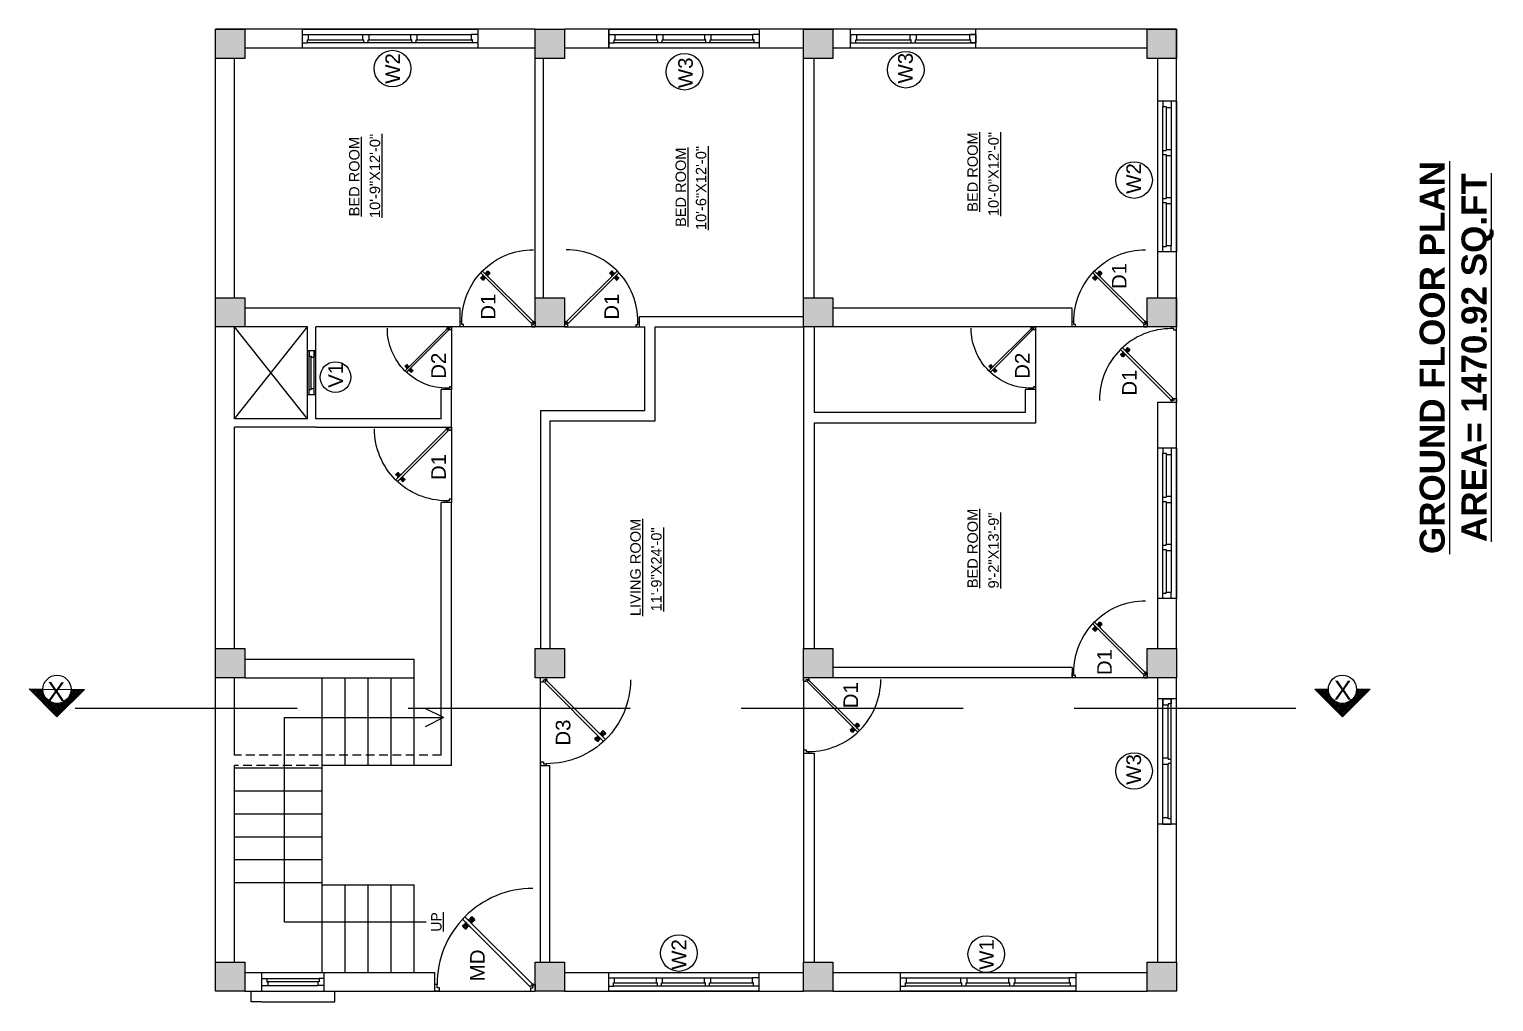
# Model space of a CAD drawing. Header units: inches. Extents: x 1397 to 20304, y -27267 to -746.
# Drawn here: x 13677 to 14378, y -19733 to -19268 of the extents above; entities that cross this region are included whole.
import ezdxf

# ---------------------------------------------------------------- set-up
doc = ezdxf.new("R2010")
doc.units = ezdxf.units.IN
doc.header["$LTSCALE"] = 17
doc.header["$MEASUREMENT"] = 0
doc.linetypes.add('21_FP_00$0$HIDDEN', pattern=[0.375, 0.25, -0.125])
doc.linetypes.add('PHANTOM2', pattern=[1.25, 0.625, -0.125, 0.125, -0.125, 0.125, -0.125])
for name, color, linetype, lineweight in [('25 BOT BAR', 12, 'Continuous', 25), ('aa_section_line', 2, 'PHANTOM2', 13), ('DOOR & WIN', 1, 'Continuous', 25), ('OUTLINE', 1, 'Continuous', 25), ('PUERTAS', 7, 'Continuous', 9), ('TEXT', 231, 'Continuous', 20), ('WINDOW FRAME PLAN', 162, 'Continuous', 18)]:
    doc.layers.add(name, color=color, linetype=linetype, lineweight=lineweight)
doc.layers.add('A-Sect-Iden', color=111, linetype='Continuous')
doc.styles.add('DIMTEXT', font='arial.ttf', dxfattribs={"height": 6})
doc.styles.add('HEADING', font='swissel.ttf')

# ---------------------------------------------------------------- blocks, each defined once
blk = doc.blocks.new('DFFDFD')
at = {"layer": 'DOOR & WIN'}
for p, q in [((-13646.78, -2252.33), (-13646.78, -2168.33)), ((-13637.78, -2168.33), (-13646.78, -2168.33)), ((-13637.78, -2168.33), (-13637.78, -2252.33)), ((-13637.78, -2252.33), (-13646.78, -2252.33)), ((-13637.78, -2252.33), (-13646.78, -2252.33))]:
    blk.add_line(p, q, dxfattribs=at)
at = {"layer": 'WINDOW FRAME PLAN'}
for p, q in [((-13644.28, -2168.33), (-13644.28, -2170.83)), ((-13644.28, -2249.83), (-13644.28, -2170.83)), ((-13644.28, -2170.83), (-13642.78, -2170.83)), ((-13642.78, -2170.83), (-13642.78, -2171.33)), ((-13642.78, -2171.33), (-13642.78, -2197.83)), ((-13642.78, -2171.33), (-13640.28, -2171.33)), ((-13640.28, -2168.33), (-13640.28, -2171.33)), ((-13640.28, -2171.33), (-13640.28, -2249.33)), ((-13644.28, -2197.83), (-13642.78, -2197.83)), ((-13644.28, -2199.83), (-13642.78, -2199.83)), ((-13642.78, -2197.33), (-13640.28, -2197.33)), ((-13642.78, -2199.83), (-13642.78, -2200.33)), ((-13642.78, -2199.83), (-13642.78, -2220.83)), ((-13642.78, -2200.33), (-13640.28, -2200.33)), ((-13644.28, -2220.83), (-13642.78, -2220.83)), ((-13642.78, -2220.33), (-13640.28, -2220.33)), ((-13642.78, -2220.83), (-13642.78, -2220.33)), ((-13644.28, -2222.83), (-13642.78, -2222.83)), ((-13642.78, -2222.83), (-13642.78, -2249.33)), ((-13642.78, -2223.33), (-13640.28, -2223.33)), ((-13644.28, -2252.33), (-13644.28, -2249.83)), ((-13644.28, -2249.83), (-13642.78, -2249.83)), ((-13642.78, -2249.33), (-13640.28, -2249.33)), ((-13642.78, -2249.83), (-13642.78, -2249.33)), ((-13640.28, -2252.33), (-13640.28, -2249.33))]:
    blk.add_line(p, q, dxfattribs=at)
blk = doc.blocks.new('3ft')
at = {"layer": 'PUERTAS', "color": 6}
for p, q in [((1.01, 2.52), (25.23, 26.74)), ((26.05, 25.92), (1.77, 1.64)), ((26.05, 25.92), (25.23, 26.74)), ((0, 2.4), (0, 0)), ((0.72, 2.4), (0, 2.4)), ((1.6, 0), (0, 0)), ((0.72, 1.52), (0.72, 2.44)), ((0.8, 1.52), (0.72, 1.52)), ((0.8, 1.52), (0.8, 2.41)), ((0.8, 1.2), (0.8, 1.52)), ((1.6, 1.2), (0.8, 1.2)), ((1.57, 1.84), (0.94, 2.47)), ((1.63, 1.89), (0.97, 2.55)), ((1.63, 1.89), (1.57, 1.84)), ((1.77, 1.64), (1.57, 1.84)), ((1.6, 0), (1.6, 1.2)), ((34.4, 0), (34.4, 1.2)), ((34.4, 1.2), (35.2, 1.2)), ((34.4, 0), (36, 0)), ((35.2, 1.2), (35.2, 2.4)), ((35.2, 2.4), (36, 2.4)), ((36, 0), (36, 2.4))]:
    blk.add_line(p, q, dxfattribs=at)
at = {"layer": 'PUERTAS', "color": 8}
for p, q in [((22.57, 24.94), (21.65, 25.68)), ((22.63, 24.99), (21.69, 25.75)), ((22.74, 25.1), (21.84, 25.9)), ((22.13, 26.28), (21.98, 26.13)), ((22.88, 25.24), (22.01, 26.06)), ((22.13, 26.28), (22.27, 26.42)), ((22.29, 26.41), (22.27, 26.42)), ((23.16, 25.52), (22.34, 26.39)), ((23.3, 25.66), (22.5, 26.56)), ((23.41, 25.77), (22.65, 26.71)), ((22.69, 24.32), (23.02, 24.83)), ((23.46, 25.83), (22.72, 26.75)), ((22.95, 24.96), (22.84, 25.07)), ((22.98, 24.99), (22.86, 25.1)), ((23.03, 25.04), (22.91, 25.15)), ((22.91, 24.53), (23.1, 24.91)), ((23.11, 25.12), (22.99, 25.23)), ((23.13, 24.76), (23.18, 24.99)), ((23.28, 25.3), (23.17, 25.41)), ((23.36, 25.37), (23.25, 25.49)), ((23.31, 24.94), (23.28, 25.08)), ((23.41, 25.43), (23.3, 25.54)), ((23.46, 25.09), (23.32, 25.13)), ((23.44, 25.45), (23.33, 25.56)), ((23.64, 25.27), (23.41, 25.22)), ((23.87, 25.49), (23.49, 25.3)), ((24.08, 25.71), (23.57, 25.38)), ((23.63, 23.38), (24.14, 23.72)), ((23.84, 23.6), (24.22, 23.79)), ((24.07, 23.82), (24.3, 23.88)), ((24.25, 24), (24.39, 23.97)), ((24.25, 23.26), (24.99, 22.34)), ((24.27, 23.64), (24.38, 23.53)), ((24.3, 23.67), (24.41, 23.56)), ((24.3, 23.32), (25.06, 22.38)), ((24.35, 23.72), (24.46, 23.61)), ((24.4, 24.15), (24.43, 24.01)), ((24.41, 23.43), (25.2, 22.53)), ((24.43, 23.8), (24.54, 23.69)), ((24.58, 24.33), (24.52, 24.1)), ((24.55, 23.57), (25.37, 22.7)), ((24.6, 23.97), (24.72, 23.86)), ((24.8, 24.56), (24.61, 24.18)), ((25.02, 24.77), (24.68, 24.26)), ((24.68, 24.05), (24.79, 23.94)), ((24.73, 24.1), (24.85, 23.99)), ((24.76, 24.13), (24.87, 24.02)), ((24.83, 23.85), (25.7, 23.03)), ((24.97, 23.99), (25.87, 23.2)), ((25.08, 24.1), (26.02, 23.34)), ((25.14, 24.15), (26.06, 23.41)), ((25.58, 22.82), (25.43, 22.67)), ((25.58, 22.82), (25.73, 22.97)), ((25.72, 22.98), (25.73, 22.97)), ((0, 0), (36, 0))]:
    blk.add_line(p, q, dxfattribs=at)
at = {"layer": 'PUERTAS', "color": 1}
for p, q in [((21.67, 25.73), (22.17, 26.23)), ((22.49, 24.95), (21.67, 25.61)), ((21.7, 25.82), (22.14, 26.26)), ((21.73, 25.79), (21.7, 25.82)), ((22.58, 26.7), (22.14, 26.26)), ((22.67, 26.73), (22.17, 26.23)), ((22.61, 26.67), (22.58, 26.7)), ((22.6, 24.96), (23.02, 25.38)), ((22.61, 24.25), (22.92, 24.72)), ((22.62, 24.13), (22.61, 24.14)), ((22.7, 25.07), (22.71, 25.06)), ((23.45, 25.91), (22.79, 26.73)), ((22.82, 25.06), (23.08, 25.32)), ((22.94, 24.95), (22.83, 25.07)), ((22.92, 24.72), (22.92, 24.72)), ((22.93, 24.94), (23.19, 25.21)), ((22.93, 24.84), (22.93, 24.83)), ((23.44, 25.81), (23.02, 25.38)), ((23.34, 25.58), (23.08, 25.32)), ((23.46, 25.47), (23.19, 25.21)), ((23.33, 25.7), (23.34, 25.69)), ((23.45, 25.46), (23.33, 25.57)), ((23.44, 23.31), (23.45, 23.3)), ((23.56, 23.3), (24.03, 23.61)), ((23.57, 25.47), (23.57, 25.47)), ((24.15, 25.79), (23.68, 25.48)), ((23.68, 25.48), (23.68, 25.48)), ((24.03, 23.61), (24.03, 23.62)), ((24.14, 23.62), (24.14, 23.62)), ((24.25, 23.62), (24.51, 23.89)), ((24.27, 25.78), (24.26, 25.79)), ((24.26, 23.29), (24.69, 23.71)), ((24.26, 23.63), (24.37, 23.52)), ((24.26, 23.18), (24.92, 22.37)), ((24.37, 23.52), (24.63, 23.77)), ((24.37, 23.4), (24.37, 23.4)), ((24.78, 24.15), (24.51, 23.89)), ((24.89, 24.03), (24.63, 23.77)), ((25.11, 24.14), (24.69, 23.71)), ((24.77, 24.14), (24.88, 24.03)), ((24.79, 24.38), (24.78, 24.37)), ((24.78, 24.26), (24.78, 24.26)), ((25.1, 24.84), (24.79, 24.38)), ((25, 24.03), (25, 24.03)), ((25.04, 22.36), (25.54, 22.86)), ((25.09, 24.96), (25.1, 24.95)), ((25.1, 22.42), (25.13, 22.39)), ((25.13, 22.39), (25.57, 22.83)), ((25.22, 24.14), (26.03, 23.48)), ((26.04, 23.37), (25.54, 22.86)), ((26.01, 23.27), (25.57, 22.83)), ((25.98, 23.3), (26.01, 23.27))]:
    blk.add_line(p, q, dxfattribs=at)
at = {"layer": 'PUERTAS', "color": 2}
for p, q in [((21.99, 26.11), (21.98, 26.13)), ((25.42, 22.68), (25.43, 22.67))]:
    blk.add_line(p, q, dxfattribs=at)
at = {"layer": 'PUERTAS', "color": 6}
for radius in [0.155, 0.0752]:
    blk.add_circle((0.82, 2.56), radius, dxfattribs=at)
blk.add_arc((0.82, 2.56), 34.38, 359.72845, 90.03333, dxfattribs=at)
at = {"layer": 'PUERTAS', "color": 1}
for centre, start, end in [((22.54, 25.01), 231.07637, 315), ((22.67, 24.2), 135, 225), ((22.73, 26.68), 38.92363, 135), ((22.77, 25.12), 225, 315), ((22.99, 24.89), 135, 219.74275), ((22.87, 24.78), 315, 39.74275), ((23.28, 25.63), 315, 45), ((23.39, 25.86), 315, 38.92363), ((23.51, 23.36), 225, 315), ((23.51, 25.41), 50.25725, 135), ((23.62, 25.53), 230.25725, 315), ((24.09, 23.56), 50.25725, 135), ((24.2, 23.68), 230.25725, 315), ((24.2, 25.73), 45, 135), ((24.32, 23.23), 135, 218.92363), ((24.42, 23.46), 135, 225), ((24.84, 24.31), 135, 219.74275), ((24.72, 24.21), 315, 39.74275), ((24.94, 23.98), 45, 135), ((24.98, 22.42), 218.92363, 315), ((25.04, 24.89), 315, 45), ((25.17, 24.08), 51.07637, 135), ((25.98, 23.42), 315, 51.07637)]:
    blk.add_arc(centre, 0.08, start, end, dxfattribs=at)
blk = doc.blocks.new('*U2802')
at = {"color": 3, "xscale": -1}
blk.add_blockref('3ft', (42, 0), dxfattribs=at)
blk = doc.blocks.new('ffddd')
at = {"layer": 'DOOR & WIN'}
for p, q in [((-13345.31, -2388.07), (-13345.31, -2316.07)), ((-13336.31, -2316.07), (-13345.31, -2316.07)), ((-13336.31, -2316.07), (-13336.31, -2388.07)), ((-13336.31, -2388.07), (-13345.31, -2388.07)), ((-13336.31, -2388.07), (-13345.31, -2388.07))]:
    blk.add_line(p, q, dxfattribs=at)
at = {"layer": 'WINDOW FRAME PLAN'}
for p, q in [((-13342.81, -2316.07), (-13342.81, -2318.57)), ((-13342.81, -2385.57), (-13342.81, -2318.57)), ((-13342.81, -2318.57), (-13341.31, -2318.57)), ((-13341.31, -2318.57), (-13341.31, -2319.07)), ((-13341.31, -2319.07), (-13341.31, -2339.57)), ((-13341.31, -2319.07), (-13338.81, -2319.07)), ((-13338.81, -2316.07), (-13338.81, -2319.07)), ((-13338.81, -2319.07), (-13338.81, -2385.07)), ((-13342.81, -2339.57), (-13341.31, -2339.57)), ((-13341.31, -2339.07), (-13338.81, -2339.07)), ((-13342.81, -2341.57), (-13341.31, -2341.57)), ((-13341.31, -2341.57), (-13341.31, -2342.07)), ((-13341.31, -2341.57), (-13341.31, -2362.57)), ((-13341.31, -2342.07), (-13338.81, -2342.07)), ((-13341.31, -2362.07), (-13338.81, -2362.07)), ((-13341.31, -2362.57), (-13341.31, -2362.07)), ((-13342.81, -2362.57), (-13341.31, -2362.57)), ((-13342.81, -2364.57), (-13341.31, -2364.57)), ((-13341.31, -2364.57), (-13341.31, -2385.57)), ((-13341.31, -2365.07), (-13338.81, -2365.07)), ((-13342.81, -2388.07), (-13342.81, -2385.57)), ((-13342.81, -2385.57), (-13341.31, -2385.57)), ((-13341.31, -2385.07), (-13338.81, -2385.07)), ((-13341.31, -2385.57), (-13341.31, -2385.07)), ((-13338.81, -2388.07), (-13338.81, -2385.07))]:
    blk.add_line(p, q, dxfattribs=at)
blk = doc.blocks.new('*U3029')
at = {"layer": 'PUERTAS', "color": 2}
for p, q in [((11.61, 30.24), (12.57, 31.2)), ((40.83, 2.94), (12.57, 31.2)), ((11.61, 30.24), (39.94, 1.92)), ((12.35, 26.47), (12.33, 26.45)), ((16.34, 30.46), (16.36, 30.48)), ((0, 0), (0, 2.8)), ((0.93, 2.8), (0, 2.8)), ((1.87, 0), (0, 0)), ((0.93, 1.4), (0.93, 2.8)), ((1.87, 1.4), (0.93, 1.4)), ((1.87, 0), (1.87, 1.4)), ((39.94, 1.92), (40.16, 2.14)), ((40.1, 2.21), (40.86, 2.97)), ((40.1, 2.21), (40.16, 2.14)), ((40.13, 0), (40.13, 1.4)), ((40.13, 1.4), (41.07, 1.4)), ((40.13, 0), (42, 0)), ((40.16, 2.14), (40.9, 2.88)), ((41.07, 1.77), (41.07, 2.81)), ((41.07, 1.4), (41.07, 1.77)), ((41.07, 1.77), (41.16, 1.77)), ((41.16, 1.77), (41.16, 2.85)), ((41.16, 2.8), (42, 2.8)), ((42, 2.8), (42, 0))]:
    blk.add_line(p, q, dxfattribs=at)
at = {"layer": 'PUERTAS', "color": 8}
for p, q in [((14.63, 30.14), (15.5, 31.21)), ((14.69, 30.07), (15.57, 31.16)), ((14.82, 29.94), (15.74, 30.99)), ((14.98, 29.77), (15.94, 30.79)), ((15.99, 30.81), (16.01, 30.83)), ((16.19, 30.65), (16.01, 30.83)), ((12.67, 28.18), (11.59, 27.31)), ((12.74, 28.12), (11.65, 27.23)), ((12.87, 27.99), (11.82, 27.06)), ((12, 26.81), (11.98, 26.79)), ((12.15, 26.62), (11.98, 26.79)), ((13.04, 27.82), (12.01, 26.87)), ((12.15, 26.62), (12.33, 26.45)), ((13.36, 27.5), (12.4, 26.48)), ((13.52, 27.34), (12.6, 26.28)), ((13.65, 27.21), (12.77, 26.11)), ((12.82, 28.9), (13.2, 28.3)), ((13.71, 27.14), (12.84, 26.06)), ((13.12, 28.15), (12.99, 28.02)), ((13.14, 28.12), (13.01, 27.99)), ((13.06, 28.65), (13.29, 28.21)), ((13.2, 28.06), (13.07, 27.93)), ((13.3, 27.97), (13.17, 27.84)), ((13.33, 28.39), (13.39, 28.12)), ((13.5, 27.76), (13.37, 27.63)), ((13.59, 27.67), (13.46, 27.54)), ((13.54, 28.18), (13.49, 28.01)), ((13.65, 27.61), (13.52, 27.48)), ((13.71, 28), (13.54, 27.96)), ((13.68, 27.58), (13.55, 27.45)), ((13.92, 27.79), (13.65, 27.86)), ((14.18, 27.53), (13.75, 27.76)), ((14.43, 27.28), (13.83, 27.67)), ((13.91, 29.99), (14.5, 29.61)), ((14.16, 29.74), (14.59, 29.52)), ((14.42, 29.48), (14.69, 29.42)), ((14.63, 29.27), (14.8, 29.31)), ((14.66, 29.69), (14.79, 29.82)), ((14.68, 29.66), (14.82, 29.79)), ((14.74, 29.6), (14.87, 29.73)), ((14.8, 29.09), (14.85, 29.26)), ((14.84, 29.51), (14.97, 29.64)), ((15.01, 28.89), (14.95, 29.16)), ((15.04, 29.3), (15.17, 29.43)), ((15.28, 28.62), (15.05, 29.06)), ((15.14, 29.21), (15.27, 29.34)), ((15.52, 28.37), (15.14, 28.97)), ((15.2, 29.15), (15.33, 29.28)), ((15.22, 29.12), (15.35, 29.25)), ((15.31, 29.45), (16.33, 30.41)), ((15.47, 29.29), (16.52, 30.21)), ((15.6, 29.16), (16.69, 30.04)), ((15.67, 29.09), (16.75, 29.96)), ((16.19, 30.65), (16.36, 30.48)), ((0, 0), (42, 0))]:
    blk.add_line(p, q, dxfattribs=at)
at = {"layer": 'PUERTAS', "color": 1}
for p, q in [((14.64, 30.23), (15.41, 31.18)), ((15.55, 31.19), (16.13, 30.6)), ((15.62, 31.12), (15.65, 31.15)), ((15.65, 31.15), (16.17, 30.63)), ((11.62, 27.26), (12.21, 26.67)), ((12.58, 28.16), (11.63, 27.4)), ((11.69, 27.19), (11.66, 27.15)), ((11.66, 27.15), (12.17, 26.64)), ((12.69, 26.12), (12.17, 26.64)), ((12.79, 26.09), (12.21, 26.67)), ((12.72, 26.16), (12.69, 26.12)), ((12.7, 28.16), (13.2, 27.66)), ((12.73, 29.12), (12.72, 29.11)), ((12.72, 28.98), (13.08, 28.44)), ((12.83, 28.03), (12.84, 28.04)), ((13.7, 27.04), (12.93, 26.09)), ((12.97, 28.04), (13.27, 27.74)), ((13.11, 28.16), (12.98, 28.03)), ((13.08, 28.44), (13.08, 28.43)), ((13.09, 28.3), (13.09, 28.3)), ((13.09, 28.17), (13.4, 27.87)), ((13.69, 27.17), (13.2, 27.66)), ((13.57, 27.43), (13.27, 27.74)), ((13.71, 27.56), (13.4, 27.87)), ((13.69, 27.57), (13.56, 27.44)), ((13.56, 27.3), (13.57, 27.3)), ((13.69, 30.08), (13.7, 30.09)), ((13.83, 30.09), (14.37, 29.73)), ((13.83, 27.55), (13.84, 27.56)), ((13.97, 27.54), (13.96, 27.55)), ((14.51, 27.19), (13.97, 27.54)), ((14.37, 29.73), (14.38, 29.72)), ((14.51, 29.72), (14.5, 29.72)), ((14.63, 29.71), (14.94, 29.41)), ((14.65, 27.2), (14.64, 27.19)), ((14.65, 30.11), (15.14, 29.61)), ((14.65, 29.7), (14.78, 29.83)), ((14.78, 29.98), (14.77, 29.97)), ((14.77, 29.84), (15.07, 29.54)), ((15.25, 29.1), (14.94, 29.41)), ((15.37, 29.24), (15.07, 29.54)), ((15.64, 29.12), (15.14, 29.61)), ((15.23, 29.11), (15.36, 29.24)), ((15.25, 28.97), (15.25, 28.97)), ((15.26, 28.84), (15.25, 28.84)), ((15.62, 28.3), (15.26, 28.84)), ((15.51, 29.24), (15.5, 29.24)), ((15.61, 28.15), (15.62, 28.16)), ((15.76, 29.11), (16.71, 29.88)), ((16.72, 30.01), (16.13, 30.6)), ((16.68, 30.12), (16.17, 30.63)), ((16.65, 30.09), (16.68, 30.12))]:
    blk.add_line(p, q, dxfattribs=at)
at = {"layer": 'PUERTAS', "color": 2}
for radius in [0.181, 0.0878]:
    blk.add_circle((41.04, 2.99), radius, dxfattribs=at)
at = {"layer": 'PUERTAS', "color": 8}
blk.add_arc((41.04, 2.99), 40.11, 89.96667, 180.27155, dxfattribs=at)
at = {"layer": 'PUERTAS', "color": 1}
for centre, start, end in [((15.48, 31.12), 45, 141.07637), ((11.69, 27.33), 128.92363, 225), ((12.63, 28.09), 45, 128.92363), ((12.79, 29.04), 135, 225), ((12.86, 26.15), 225, 321.07637), ((12.9, 27.97), 45, 135), ((13.16, 28.24), 140.25725, 225), ((13.02, 28.36), 320.25725, 45), ((13.5, 27.37), 315, 45), ((13.62, 27.1), 321.07637, 45), ((13.76, 30.02), 45, 135), ((13.77, 27.63), 225, 309.74275), ((13.9, 27.49), 45, 129.74275), ((14.44, 29.79), 225, 309.74275), ((14.57, 29.65), 45, 129.74275), ((14.58, 27.25), 225, 315), ((14.71, 30.17), 141.07637, 225), ((14.84, 29.91), 135, 225), ((15.32, 28.91), 140.25725, 225), ((15.18, 29.03), 320.25725, 45), ((15.44, 29.3), 225, 315), ((15.55, 28.23), 315, 45), ((15.7, 29.18), 225, 308.92363)]:
    blk.add_arc(centre, 0.0933, start, end, dxfattribs=at)
blk = doc.blocks.new('*U3030')
at = {"color": 3}
blk.add_blockref('3ft', (0, 0), dxfattribs=at)
blk = doc.blocks.new('2ft6in')
at = {"layer": 'PUERTAS', "color": 2}
for p, q in [((0.84, 2.1), (21.02, 22.28)), ((21.71, 21.6), (1.47, 1.37)), ((18.33, 21.76), (18.31, 21.77)), ((21.71, 21.6), (21.02, 22.28)), ((21.18, 18.9), (21.2, 18.89)), ((0, 2), (0, 0)), ((0.6, 2), (0, 2)), ((1.33, 0), (0, 0)), ((0.6, 1.26), (0.6, 2.04)), ((0.67, 1.26), (0.6, 1.26)), ((0.67, 1.26), (0.67, 2.01)), ((0.67, 1), (0.67, 1.26)), ((1.33, 1), (0.67, 1)), ((1.31, 1.53), (0.79, 2.06)), ((1.36, 1.58), (0.81, 2.12)), ((1.36, 1.58), (1.31, 1.53)), ((1.47, 1.37), (1.31, 1.53)), ((1.33, 0), (1.33, 1)), ((28.67, 0), (28.67, 1)), ((28.67, 1), (29.33, 1)), ((28.67, 0), (30, 0)), ((29.33, 1), (29.33, 2)), ((29.33, 2), (30, 2)), ((30, 0), (30, 2))]:
    blk.add_line(p, q, dxfattribs=at)
at = {"layer": 'PUERTAS', "color": 8}
for p, q in [((18.81, 20.78), (18.04, 21.4)), ((18.86, 20.83), (18.08, 21.46)), ((18.95, 20.92), (18.2, 21.58)), ((18.44, 21.9), (18.31, 21.77)), ((19.07, 21.03), (18.34, 21.72)), ((18.44, 21.9), (18.56, 22.02)), ((18.58, 22.01), (18.56, 22.02)), ((19.3, 21.26), (18.61, 22)), ((19.42, 21.38), (18.75, 22.14)), ((19.51, 21.48), (18.88, 22.26)), ((19.55, 21.53), (18.93, 22.3)), ((19.4, 21.08), (19.31, 21.17)), ((19.47, 21.15), (19.38, 21.24)), ((19.51, 21.19), (19.42, 21.28)), ((19.53, 21.21), (19.44, 21.3)), ((19.7, 21.06), (19.51, 21.01)), ((19.89, 21.24), (19.58, 21.08)), ((20.07, 21.42), (19.64, 21.15)), ((18.91, 20.27), (19.19, 20.69)), ((19.13, 20.8), (19.03, 20.9)), ((19.15, 20.82), (19.05, 20.92)), ((19.09, 20.44), (19.25, 20.76)), ((19.19, 20.87), (19.1, 20.96)), ((19.25, 20.93), (19.16, 21.02)), ((19.28, 20.63), (19.32, 20.83)), ((19.43, 20.78), (19.4, 20.9)), ((19.55, 20.91), (19.43, 20.94)), ((19.69, 19.49), (20.12, 19.76)), ((19.87, 19.67), (20.18, 19.83)), ((20.06, 19.85), (20.25, 19.9)), ((20.21, 20), (20.33, 19.97)), ((20.21, 19.38), (20.83, 18.61)), ((20.23, 19.7), (20.32, 19.61)), ((20.25, 19.72), (20.34, 19.63)), ((20.25, 19.43), (20.88, 18.65)), ((20.29, 19.76), (20.38, 19.67)), ((20.33, 20.13), (20.36, 20.01)), ((20.34, 19.53), (21, 18.77)), ((20.36, 19.83), (20.45, 19.74)), ((20.48, 20.28), (20.44, 20.08)), ((20.46, 19.64), (21.14, 18.91)), ((20.5, 19.98), (20.6, 19.89)), ((20.67, 20.47), (20.51, 20.15)), ((20.85, 20.64), (20.57, 20.22)), ((20.57, 20.04), (20.66, 19.95)), ((20.61, 20.09), (20.7, 19.99)), ((20.63, 20.11), (20.72, 20.01)), ((20.69, 19.87), (21.42, 19.19)), ((20.81, 19.99), (21.56, 19.33)), ((20.9, 20.08), (21.68, 19.45)), ((20.95, 20.13), (21.72, 19.51)), ((21.32, 19.01), (21.2, 18.89)), ((21.32, 19.01), (21.44, 19.14)), ((21.43, 19.15), (21.44, 19.14)), ((0, 0), (30, 0))]:
    blk.add_line(p, q, dxfattribs=at)
at = {"layer": 'PUERTAS', "color": 1}
for p, q in [((18.06, 21.44), (18.48, 21.86)), ((18.74, 20.79), (18.06, 21.34)), ((18.08, 21.51), (18.45, 21.88)), ((18.11, 21.49), (18.08, 21.51)), ((18.82, 22.25), (18.45, 21.88)), ((18.9, 22.28), (18.48, 21.86)), ((18.84, 22.23), (18.82, 22.25)), ((18.83, 20.8), (19.18, 21.15)), ((19.54, 21.59), (18.99, 22.27)), ((19.02, 20.88), (19.24, 21.1)), ((19.54, 21.5), (19.18, 21.15)), ((19.45, 21.31), (19.24, 21.1)), ((19.55, 21.22), (19.33, 21.01)), ((19.45, 21.41), (19.45, 21.41)), ((19.54, 21.22), (19.45, 21.31)), ((19.64, 21.23), (19.64, 21.23)), ((19.74, 21.24), (19.73, 21.23)), ((20.12, 21.49), (19.74, 21.24)), ((20.22, 21.48), (20.22, 21.49)), ((18.84, 20.21), (19.1, 20.6)), ((18.85, 20.11), (18.84, 20.12)), ((18.92, 20.89), (18.93, 20.88)), ((19.12, 20.8), (19.03, 20.89)), ((19.1, 20.7), (19.11, 20.69)), ((19.1, 20.6), (19.1, 20.6)), ((19.11, 20.79), (19.33, 21.01)), ((19.53, 19.43), (19.54, 19.42)), ((19.64, 19.42), (20.02, 19.67)), ((20.02, 19.67), (20.03, 19.68)), ((20.12, 19.68), (20.12, 19.68)), ((20.21, 19.69), (20.43, 19.9)), ((20.22, 19.41), (20.57, 19.76)), ((20.22, 19.69), (20.31, 19.6)), ((20.22, 19.32), (20.76, 18.64)), ((20.31, 19.6), (20.52, 19.81)), ((20.31, 19.5), (20.31, 19.5)), ((20.65, 20.12), (20.43, 19.9)), ((20.74, 20.03), (20.52, 19.81)), ((20.93, 20.11), (20.57, 19.76)), ((20.64, 20.11), (20.73, 20.02)), ((20.66, 20.31), (20.65, 20.31)), ((20.65, 20.21), (20.65, 20.22)), ((20.91, 20.7), (20.66, 20.31)), ((20.84, 20.02), (20.83, 20.03)), ((20.86, 18.63), (21.28, 19.05)), ((20.91, 20.8), (20.91, 20.79)), ((20.91, 18.68), (20.94, 18.66)), ((20.94, 18.66), (21.31, 19.03)), ((21.02, 20.12), (21.7, 19.57)), ((21.7, 19.47), (21.28, 19.05)), ((21.67, 19.4), (21.31, 19.03)), ((21.65, 19.42), (21.67, 19.4))]:
    blk.add_line(p, q, dxfattribs=at)
at = {"layer": 'PUERTAS', "color": 2}
for radius in [0.129, 0.0627]:
    blk.add_circle((0.68, 2.14), radius, dxfattribs=at)
at = {"layer": 'PUERTAS', "color": 8}
blk.add_arc((0.68, 2.14), 28.65, 359.72845, 90.03333, dxfattribs=at)
at = {"layer": 'PUERTAS', "color": 1}
for centre, start, end in [((18.94, 22.23), 38.92363, 135), ((19.4, 21.36), 315, 45), ((19.49, 21.55), 315, 38.92363), ((19.6, 21.18), 50.25725, 135), ((19.68, 21.28), 230.25725, 315), ((20.17, 21.44), 45, 135), ((18.78, 20.84), 231.07637, 315), ((18.89, 20.16), 135, 225), ((18.97, 20.93), 225, 315), ((19.16, 20.74), 135, 219.74275), ((19.06, 20.65), 315, 39.74275), ((19.59, 19.47), 225, 315), ((20.07, 19.63), 50.25725, 135), ((20.16, 19.73), 230.25725, 315), ((20.27, 19.36), 135, 218.92363), ((20.35, 19.55), 135, 225), ((20.7, 20.26), 135, 219.74275), ((20.6, 20.17), 315, 39.74275), ((20.78, 19.98), 45, 135), ((20.82, 18.68), 218.92363, 315), ((20.87, 20.75), 315, 45), ((20.98, 20.07), 51.07637, 135), ((21.65, 19.52), 315, 51.07637)]:
    blk.add_arc(centre, 0.0667, start, end, dxfattribs=at)
blk = doc.blocks.new('*U2794')
at = {"color": 3, "xscale": -1}
blk.add_blockref('2ft6in', (42, 0), dxfattribs=at)
blk = doc.blocks.new("5'")
at = {"layer": 'WINDOW FRAME PLAN'}
for p, q in [((10026.35, -7897.24), (10086.35, -7897.24)), ((10026.35, -7897.24), (10026.35, -7901.24)), ((10026.35, -7897.24), (10029.35, -7897.24)), ((10028.85, -7901.24), (10028.85, -7899.74)), ((10028.85, -7899.74), (10029.35, -7899.74)), ((10029.35, -7899.74), (10029.35, -7897.24)), ((10029.35, -7899.74), (10054.85, -7899.74)), ((10054.85, -7899.74), (10054.85, -7897.24)), ((10054.85, -7897.24), (10057.85, -7897.24)), ((10055.35, -7899.74), (10054.85, -7899.74)), ((10055.35, -7901.24), (10055.35, -7899.74)), ((10057.35, -7901.24), (10057.35, -7899.74)), ((10057.85, -7899.74), (10057.35, -7899.74)), ((10057.85, -7899.74), (10057.85, -7897.24)), ((10057.85, -7899.74), (10083.35, -7899.74)), ((10086.35, -7897.24), (10083.35, -7897.24)), ((10083.35, -7899.74), (10083.35, -7897.24)), ((10083.85, -7899.74), (10083.35, -7899.74)), ((10083.85, -7901.24), (10083.85, -7899.74)), ((10086.35, -7897.24), (10086.35, -7901.24)), ((10026.35, -7901.24), (10086.35, -7901.24)), ((10026.35, -7901.24), (10028.85, -7901.24)), ((10086.35, -7901.24), (10083.85, -7901.24))]:
    blk.add_line(p, q, dxfattribs=at)

msp = doc.modelspace()

# ---------------------------------------------------------------- hatches: boundary and pattern name
at = {"layer": 'A-Sect-Iden', "ltscale": 0.5}
h = msp.add_hatch(dxfattribs=at)
h.set_pattern_fill('ANSI37', color=2, scale=5, angle=90, style=0)
h.set_pattern_definition([(135, (19871.80974, -45432.9775), (-0.441941738, -0.441941738), []), (225, (19871.80974, -45432.9775), (0.441941738, -0.441941738), [])])
h.paths.add_polyline_path([(13697.04, -19583.97), (13703.53, -19584.04), (13690.16, -19597.14), (13677.05, -19583.76), (13683.54, -19583.83, 1)])
h = msp.add_hatch(dxfattribs=at)
h.set_pattern_fill('ANSI37', color=2, scale=5, angle=90, style=0)
h.set_pattern_definition([(135, (20487.18365, -45432.9529), (-0.441941738, -0.441941738), []), (225, (20487.18365, -45432.9529), (0.441941738, -0.441941738), [])])
h.paths.add_polyline_path([(14312.42, -19583.88), (14318.91, -19583.88), (14305.67, -19597.12), (14292.42, -19583.88), (14298.92, -19583.88, 1)])
at = {"layer": 'DOOR & WIN'}
h = msp.add_hatch(color=256, dxfattribs=at)
h.dxf.hatch_style = 1
h.paths.add_polyline_path([(13766.23, -19267.97), (13766.23, -19281.97), (13780.23, -19281.97), (13780.23, -19267.97)])
h = msp.add_hatch(color=256, dxfattribs=at)
h.dxf.hatch_style = 1
h.paths.add_polyline_path([(13919.23, -19267.97), (13919.23, -19281.97), (13933.23, -19281.97), (13933.23, -19267.97)])
h = msp.add_hatch(color=256, dxfattribs=at)
h.dxf.hatch_style = 1
h.paths.add_polyline_path([(14047.72, -19267.97), (14047.72, -19281.97), (14061.72, -19281.97), (14061.72, -19267.97)])
h = msp.add_hatch(color=256, dxfattribs=at)
h.dxf.hatch_style = 1
h.paths.add_polyline_path([(14212.23, -19267.97), (14212.23, -19281.97), (14226.23, -19281.97), (14226.23, -19267.97)])
h = msp.add_hatch(color=256, dxfattribs=at)
h.dxf.hatch_style = 1
h.paths.add_polyline_path([(13766.23, -19396.44), (13766.23, -19410.44), (13780.23, -19410.44), (13780.23, -19396.44)])
h = msp.add_hatch(color=256, dxfattribs=at)
h.dxf.hatch_style = 1
h.paths.add_polyline_path([(13919.23, -19396.44), (13919.23, -19410.44), (13933.23, -19410.44), (13933.23, -19396.44)])
h = msp.add_hatch(color=256, dxfattribs=at)
h.dxf.hatch_style = 1
h.paths.add_polyline_path([(14047.72, -19396.44), (14047.72, -19410.44), (14061.72, -19410.44), (14061.72, -19396.44)])
h = msp.add_hatch(color=256, dxfattribs=at)
h.dxf.hatch_style = 1
h.paths.add_polyline_path([(14212.23, -19396.44), (14212.23, -19410.44), (14226.23, -19410.44), (14226.23, -19396.44)])
h = msp.add_hatch(color=256, dxfattribs=at)
h.dxf.hatch_style = 1
h.paths.add_polyline_path([(13766.23, -19564.44), (13766.23, -19578.44), (13780.23, -19578.44), (13780.23, -19564.44)])
h = msp.add_hatch(color=256, dxfattribs=at)
h.dxf.hatch_style = 1
h.paths.add_polyline_path([(13919.23, -19564.44), (13919.23, -19578.44), (13933.23, -19578.44), (13933.23, -19564.44)])
h = msp.add_hatch(color=256, dxfattribs=at)
h.dxf.hatch_style = 1
h.paths.add_polyline_path([(14047.72, -19564.44), (14047.72, -19578.44), (14061.72, -19578.44), (14061.72, -19564.44)])
h = msp.add_hatch(color=256, dxfattribs=at)
h.dxf.hatch_style = 1
h.paths.add_polyline_path([(14212.23, -19564.44), (14212.23, -19578.44), (14226.23, -19578.44), (14226.23, -19564.44)])
h = msp.add_hatch(color=256, dxfattribs=at)
h.dxf.hatch_style = 1
h.paths.add_polyline_path([(13766.23, -19714.44), (13766.23, -19728.44), (13780.23, -19728.44), (13780.23, -19714.44)])
h = msp.add_hatch(color=256, dxfattribs=at)
h.dxf.hatch_style = 1
h.paths.add_polyline_path([(13919.23, -19714.44), (13919.23, -19728.44), (13933.23, -19728.44), (13933.23, -19714.44)])
h = msp.add_hatch(color=256, dxfattribs=at)
h.dxf.hatch_style = 1
h.paths.add_polyline_path([(14047.72, -19714.44), (14047.72, -19728.44), (14061.72, -19728.44), (14061.72, -19714.44)])
h = msp.add_hatch(color=256, dxfattribs=at)
h.dxf.hatch_style = 1
h.paths.add_polyline_path([(14212.23, -19714.44), (14212.23, -19728.44), (14226.23, -19728.44), (14226.23, -19714.44)])

# ---------------------------------------------------------------- linework, layer by layer
at = {"layer": '25 BOT BAR'}
for p, q in [((14070.23, -19276.97), (14070.23, -19267.97)), ((14130.23, -19276.97), (14130.23, -19267.97)), ((14047.72, -19396.44), (14047.72, -19281.97)), ((14052.72, -19396.44), (14052.72, -19281.97)), ((13883.23, -19410.44), (13883.23, -19401.44)), ((14176.23, -19410.44), (14176.23, -19401.44)), ((13810.23, -19454.44), (13775.23, -19410.44)), ((13775.23, -19454.44), (13810.23, -19410.44)), ((13969.23, -19405.44), (14047.72, -19405.44)), ((13969.23, -19410.44), (13969.23, -19405.44)), ((13969.23, -19410.44), (13971.73, -19410.44)), ((13971.73, -19450.44), (13971.73, -19410.44)), ((13976.73, -19410.44), (14047.72, -19410.44)), ((13976.73, -19455.44), (13976.73, -19410.44)), ((14047.72, -19410.44), (14047.72, -19564.44)), ((14052.72, -19410.44), (14052.72, -19451.44)), ((13814.23, -19421.94), (13810.23, -19421.94)), ((13814.23, -19442.94), (13810.23, -19442.94)), ((13874.23, -19454.44), (13874.23, -19440.44)), ((13879.23, -19440.44), (13874.23, -19440.44)), ((13879.23, -19458.44), (13879.23, -19440.44)), ((14153.72, -19440.44), (14153.72, -19451.44)), ((14158.72, -19440.44), (14153.72, -19440.44)), ((14158.72, -19440.44), (14158.72, -19456.44)), ((14217.23, -19446.44), (14226.23, -19446.44)), ((13921.73, -19450.44), (13971.73, -19450.44)), ((13921.73, -19450.44), (13921.73, -19564.44)), ((13814.23, -19458.44), (13775.23, -19458.44)), ((13926.23, -19455.44), (13976.73, -19455.44)), ((13926.23, -19455.44), (13926.23, -19564.44)), ((14052.72, -19456.44), (14052.72, -19564.44)), ((13874.23, -19615.44), (13874.23, -19494.44)), ((13879.23, -19494.44), (13874.23, -19494.44)), ((13879.23, -19620.44), (13879.23, -19494.44)), ((13780.23, -19569.44), (13861.23, -19569.44)), ((13861.23, -19578.44), (13861.23, -19569.44)), ((13766.23, -19714.44), (13766.23, -19578.44)), ((13775.23, -19615.44), (13775.23, -19578.44)), ((13780.23, -19578.44), (13861.23, -19578.44)), ((13817.23, -19622.44), (13817.23, -19578.44)), ((13828.23, -19620.44), (13828.23, -19578.44)), ((13839.23, -19620.44), (13839.23, -19578.44)), ((13850.23, -19620.44), (13850.23, -19578.44)), ((13861.23, -19620.44), (13861.23, -19578.44)), ((14176.23, -19573.44), (14061.72, -19573.44)), ((14176.23, -19578.44), (14061.72, -19578.44)), ((14176.23, -19573.44), (14176.23, -19578.44)), ((14217.23, -19714.44), (14217.23, -19578.44)), ((14226.23, -19714.44), (14226.23, -19578.44)), ((13875.37, -19597.44), (13866.52, -19593.04)), ((14226.23, -19588.44), (14217.23, -19588.44)), ((13799.23, -19695.44), (13799.23, -19597.44)), ((13799.23, -19597.44), (13875.37, -19597.44)), ((13875.37, -19597.44), (13866.52, -19601.83)), ((14047.72, -19614.44), (14047.72, -19714.44)), ((14047.72, -19614.44), (14052.72, -19614.44)), ((14052.72, -19614.44), (14052.72, -19714.44)), ((13775.23, -19714.44), (13775.23, -19620.44)), ((13775.23, -19621.44), (13817.23, -19621.44)), ((13817.23, -19677.44), (13817.23, -19620.44)), ((13879.23, -19620.44), (13817.23, -19620.44)), ((13921.73, -19714.44), (13921.73, -19620.44)), ((13921.73, -19620.44), (13926.23, -19620.44)), ((13926.23, -19714.44), (13926.23, -19620.44)), ((13775.23, -19632.44), (13817.23, -19632.44)), ((13775.23, -19643.44), (13817.23, -19643.44)), ((14226.23, -19648.44), (14217.23, -19648.44)), ((13775.23, -19654.44), (13817.23, -19654.44)), ((13775.23, -19665.44), (13817.23, -19665.44)), ((13775.23, -19676.44), (13817.23, -19676.44)), ((13817.23, -19677.44), (13861.23, -19677.44)), ((13817.23, -19719.44), (13817.23, -19677.44)), ((13828.23, -19719.44), (13828.23, -19677.44)), ((13839.23, -19719.44), (13839.23, -19677.44)), ((13850.23, -19719.44), (13850.23, -19677.44)), ((13861.23, -19719.44), (13861.23, -19677.44)), ((13867.03, -19695.44), (13799.23, -19695.44)), ((13780.23, -19719.44), (13871.23, -19719.44)), ((13788.23, -19719.44), (13788.23, -19728.44)), ((13818.23, -19728.44), (13818.23, -19719.44)), ((13871.23, -19728.44), (13871.23, -19719.44)), ((13933.23, -19719.44), (14047.72, -19719.44)), ((14061.72, -19719.44), (14212.23, -19719.44)), ((13780.23, -19728.44), (13799.41, -19728.44)), ((13783.23, -19733.44), (13783.23, -19728.44)), ((13788.23, -19733.44), (13783.23, -19733.44)), ((13788.23, -19728.44), (13818.23, -19728.44)), ((13788.23, -19733.44), (13818.23, -19733.44)), ((13818.23, -19728.44), (13871.23, -19728.44)), ((13818.23, -19733.44), (13823.23, -19733.44)), ((13823.23, -19733.44), (13823.23, -19728.44)), ((13933.23, -19728.44), (14047.72, -19728.44)), ((14061.72, -19728.44), (14212.23, -19728.44))]:
    msp.add_line(p, q, dxfattribs=at)
at = {"layer": '25 BOT BAR', "linetype": '21_FP_00$0$HIDDEN'}
for p, q in [((13874.23, -19615.44), (13775.23, -19615.44)), ((13879.23, -19620.44), (13775.23, -19620.44))]:
    msp.add_line(p, q, dxfattribs=at)
at = {"layer": 'A-Sect-Iden', "ltscale": 0.5}
for points in [[(13682.54, -19583.79), (13703.52, -19584), (13690.14, -19597.11), (13677.03, -19583.73), (13682.54, -19583.79)], [(14312.42, -19583.88), (14318.91, -19583.88), (14305.67, -19597.12), (14292.42, -19583.88), (14298.92, -19583.88)]]:
    msp.add_lwpolyline(points, dxfattribs=at)
for centre in [(13690.29, -19583.9), (14305.67, -19583.88)]:
    msp.add_circle(centre, 6.75, dxfattribs=at)
at = {"layer": 'aa_section_line', "linetype": '21_FP_00$0$HIDDEN', "ltscale": 25}
msp.add_line((13699.04, -19592.87), (14292.83, -19592.88), dxfattribs=at)
at = {"layer": 'DOOR & WIN'}
for p, q in [((13919.23, -19267.97), (13766.23, -19267.97)), ((13766.23, -19578.44), (13766.23, -19267.97)), ((14226.23, -19267.97), (13933.23, -19267.97)), ((14226.23, -19410.44), (14226.23, -19267.97)), ((13919.23, -19276.97), (13780.23, -19276.97)), ((14047.72, -19276.97), (13933.23, -19276.97)), ((14212.23, -19276.97), (14061.72, -19276.97)), ((13775.23, -19396.44), (13775.23, -19281.97)), ((13919.23, -19396.44), (13919.23, -19281.97)), ((13923.23, -19396.44), (13923.23, -19281.97)), ((14217.23, -19396.44), (14217.23, -19281.97)), ((14176.23, -19401.44), (14061.72, -19401.44)), ((13775.23, -19454.44), (13775.23, -19410.44)), ((13810.23, -19454.44), (13810.23, -19410.44)), ((13814.23, -19454.44), (13814.23, -19410.44)), ((14176.23, -19410.44), (14061.72, -19410.44)), ((14217.23, -19564.44), (14217.23, -19446.44)), ((14226.23, -19564.44), (14226.23, -19446.44)), ((14153.72, -19451.44), (14052.72, -19451.44)), ((13775.23, -19564.44), (13775.23, -19458.44)), ((13814.23, -19458.44), (13879.23, -19458.44)), ((14158.72, -19456.44), (14052.72, -19456.44))]:
    msp.add_line(p, q, dxfattribs=at)
at = {"layer": 'OUTLINE'}
for p, q in [((13954.48, -19276.97), (13954.48, -19267.97)), ((13883.23, -19401.44), (13780.23, -19401.44)), ((13810.23, -19410.44), (13780.23, -19410.44)), ((13879.23, -19410.44), (13814.23, -19410.44)), ((13883.23, -19410.44), (13879.23, -19410.44)), ((13810.23, -19454.44), (13775.23, -19454.44)), ((13874.23, -19454.44), (13814.23, -19454.44))]:
    msp.add_line(p, q, dxfattribs=at)
for points in [[(13766.23, -19281.97), (13766.23, -19267.97), (13780.23, -19267.97), (13780.23, -19281.97)], [(13919.23, -19281.97), (13919.23, -19267.97), (13933.23, -19267.97), (13933.23, -19281.97)], [(14047.72, -19281.97), (14047.72, -19267.97), (14061.72, -19267.97), (14061.72, -19281.97)], [(14212.23, -19281.97), (14212.23, -19267.97), (14226.23, -19267.97), (14226.23, -19281.97)], [(13766.23, -19410.44), (13766.23, -19396.44), (13780.23, -19396.44), (13780.23, -19410.44)], [(13919.23, -19410.44), (13919.23, -19396.44), (13933.23, -19396.44), (13933.23, -19410.44)], [(14047.72, -19410.44), (14047.72, -19396.44), (14061.72, -19396.44), (14061.72, -19410.44)], [(14212.23, -19410.44), (14212.23, -19396.44), (14226.23, -19396.44), (14226.23, -19410.44)], [(13766.23, -19578.44), (13766.23, -19564.44), (13780.23, -19564.44), (13780.23, -19578.44)], [(13919.23, -19578.44), (13919.23, -19564.44), (13933.23, -19564.44), (13933.23, -19578.44)], [(14047.72, -19578.44), (14047.72, -19564.44), (14061.72, -19564.44), (14061.72, -19578.44)], [(14212.23, -19578.44), (14212.23, -19564.44), (14226.23, -19564.44), (14226.23, -19578.44)], [(13766.23, -19728.44), (13766.23, -19714.44), (13780.23, -19714.44), (13780.23, -19728.44)], [(13919.23, -19728.44), (13919.23, -19714.44), (13933.23, -19714.44), (13933.23, -19728.44)], [(14047.72, -19728.44), (14047.72, -19714.44), (14061.72, -19714.44), (14061.72, -19728.44)], [(14212.23, -19728.44), (14212.23, -19714.44), (14226.23, -19714.44), (14226.23, -19728.44)]]:
    msp.add_lwpolyline(points, close=True, dxfattribs=at)
at = {"layer": 'TEXT'}
for centre, radius in [((13850.91, -19286.79), 8.75), ((14096.64, -19287.33), 8.75), ((13990.68, -19288.3), 8.75), ((14205.91, -19340.14), 8.75), ((13823.63, -19434.46), 7.35), ((14205.91, -19623.01), 8.75), ((13988, -19710.16), 8.75), ((14135.15, -19710.66), 8.75)]:
    msp.add_circle(centre, radius, dxfattribs=at)
at = {"layer": 'WINDOW FRAME PLAN'}
for p, q in [((13810.98, -19442.94), (13810.98, -19421.94)), ((13810.98, -19421.94), (13810.98, -19424.44)), ((13810.98, -19424.44), (13811.98, -19424.44)), ((13811.98, -19424.44), (13811.98, -19424.94)), ((13811.98, -19439.94), (13811.98, -19424.94)), ((13811.98, -19424.94), (13813.48, -19424.94)), ((13813.48, -19442.94), (13813.48, -19421.94)), ((13813.48, -19421.94), (13813.48, -19424.94)), ((13811.98, -19439.94), (13813.48, -19439.94)), ((13811.98, -19440.44), (13811.98, -19439.94)), ((13813.48, -19442.94), (13813.48, -19439.94)), ((13810.98, -19442.94), (13810.98, -19440.44)), ((13810.98, -19440.44), (13811.98, -19440.44)), ((13788.23, -19722.37), (13790.73, -19722.37)), ((13788.23, -19725.68), (13791.23, -19725.68)), ((13790.73, -19722.37), (13815.73, -19722.37)), ((13790.73, -19722.37), (13790.73, -19723.87)), ((13815.73, -19723.87), (13790.73, -19723.87)), ((13790.73, -19723.87), (13791.23, -19723.87)), ((13791.23, -19723.87), (13791.23, -19725.68)), ((13791.23, -19725.68), (13815.23, -19725.68)), ((13815.73, -19723.87), (13815.23, -19723.87)), ((13815.23, -19723.87), (13815.23, -19725.68)), ((13818.23, -19725.68), (13815.23, -19725.68)), ((13815.73, -19722.37), (13815.73, -19723.87)), ((13818.23, -19722.37), (13815.73, -19722.37))]:
    msp.add_line(p, q, dxfattribs=at)

# ---------------------------------------------------------------- block references
at = {"layer": '25 BOT BAR'}
msp.add_blockref("5'", (4043.89, -11373.24), dxfattribs=at)
at = {"layer": '25 BOT BAR', "rotation": 90}
msp.add_blockref("5'", (6322.5, -29674.78), dxfattribs=at)
at = {"layer": 'DOOR & WIN'}
for p in [(13877.23, -19410.44), (14170.23, -19410.44)]:
    msp.add_blockref('*U2802', p, dxfattribs=at)
at = {"layer": 'DOOR & WIN', "xscale": -1}
for name, p in [('*U2802', (13975.23, -19410.44)), ('*U3030', (14212.23, -19578.44))]:
    msp.add_blockref(name, p, dxfattribs=at)
at = {"layer": 'DOOR & WIN', "rotation": 90}
for p in [(13879.23, -19452.44), (14158.72, -19452.44)]:
    msp.add_blockref('*U2794', p, dxfattribs=at)
at = {"layer": 'DOOR & WIN', "xscale": -1}
for name, p, rotation in [('*U2802', (14226.23, -19404.44), 90), ('*U3030', (13879.23, -19458.44), 90), ('*U3029', (13921.73, -19620.44), 270), ('*U2802', (14047.72, -19620.44), 270)]:
    msp.add_blockref(name, p, dxfattribs=dict(at, rotation=rotation))
at = {"layer": 'DOOR & WIN', "xscale": 1.14285714, "yscale": 1.14285714, "zscale": 1.14285714}
msp.add_blockref('*U3029', (13871.23, -19728.44), dxfattribs=at)
at = {"layer": 'OUTLINE', "rotation": 90}
for name, p in [('DFFDFD', (11639.41, -5630.2)), ('ffddd', (11638.41, -5931.66)), ('ffddd', (11638.17, -6383.12)), ('DFFDFD', (11925.65, -6081.66))]:
    msp.add_blockref(name, p, dxfattribs=at)
at = {"layer": 'OUTLINE'}
for p in [(27562.55, -16986.37), (27562.55, -17152.37)]:
    msp.add_blockref('ffddd', p, dxfattribs=at)

# ---------------------------------------------------------------- texts
at = {"layer": 'A-Sect-Iden', "ltscale": 0.5, "char_height": 9, "width": 12.25, "attachment_point": 5, "style": 'HEADING'}
for insert, rotation in [((14305.81, -19584.33), 359.85507), ((13689.9, -19585.01), 359.26311)]:
    msp.add_mtext('X', dxfattribs=dict(at, insert=insert, rotation=rotation))
at = {"layer": 'DOOR & WIN', "char_height": 5, "attachment_point": 5, "rotation": 90}
for s, insert in [('{\\fArial TUR|b0|i0|c0|p34;\\L\\C7;BED ROOM}', (13832.64, -19338.51)), ('{\\fArial TUR|b0|i0|c0|p34;\\L\\C7;10\'-9"X12\'-0"}', (13842.51, -19338.17)), ('{\\fArial TUR|b0|i0|c162|p34;\\L\\C7; \\fArial TUR|b0|i0|c0|p34;BED \\fArial TUR|b0|i0|c162|p34;ROOM}', (14128.65, -19337.27)), ('{\\fArial TUR|b0|i0|c0|p34;\\L\\C7;10\'-0"X12\'-0"}', (14138.65, -19337.27)), ('{\\fArial TUR|b0|i0|c0|p34;\\L\\C7;BED ROOM}', (13988.94, -19343.59)), ('{\\fArial TUR|b0|i0|c0|p34;\\L\\C7;10\'-6"X12\'-0"}', (13998.66, -19343.96)), ('{\\fArial TUR|b0|i0|c162|p34;\\L\\C7; \\fArial TUR|b0|i0|c0|p34;LIVING \\fArial TUR|b0|i0|c162|p34;ROOM}', (13967.27, -19526.52)), ('{\\fArial TUR|b0|i0|c162|p34;\\L\\C7; \\fArial TUR|b0|i0|c0|p34;BED \\fArial TUR|b0|i0|c162|p34;ROOM}', (14128.65, -19517.45)), ('{\\fArial TUR|b0|i0|c0|p34;\\L\\C7;9\'-2"X13\'-9"}', (14138.65, -19517.45)), ('{\\fArial TUR|b0|i0|c0|p34;\\L\\C7;11\'-9"X24\'-0"}', (13977.27, -19526.52)), ('{\\L\\C7;UP}', (13871.91, -19695.26))]:
    msp.add_mtext(s, dxfattribs=dict(at, insert=insert))
at = {"layer": 'TEXT', "style": 'DIMTEXT'}
for s, p in [('W2', (13854.53, -19294.06)), ('W3', (13994.68, -19296.14)), ('W3', (14099.97, -19293.9)), ('W2', (14209.24, -19346.71)), ('D1', (14202.29, -19392.31)), ('D1', (13900.2, -19407)), ('D1', (13959.29, -19407)), ('D2', (13876.45, -19435.28)), ('D2', (14155.93, -19435.28)), ('V1', (13827.15, -19439.57)), ('D1', (14207.2, -19443.35)), ('D1', (13876.45, -19483.75)), ('D1', (14195.25, -19577.13)), ('D1', (14073.78, -19592.98)), ('D3', (13936.06, -19610.87)), ('W3', (14209.24, -19629.58)), ('W2', (13991.5, -19718.16)), ('W1', (14138.78, -19718.16)), ('MD', (13895.06, -19723.64))]:
    msp.add_text(s, height=7, rotation=90, dxfattribs=at).set_placement(p)
at = {"layer": 'TEXT', "insert": (14342.65, -19425.11), "char_height": 12, "width": 396.2985, "attachment_point": 2, "rotation": 90}
msp.add_mtext('{\\fArial|b1|i0|c0|p34;\\LGROUND FLOOR PLAN \\PAREA= 1470.92 SQ.FT}', dxfattribs=at)

doc.saveas('drawing.dxf')
